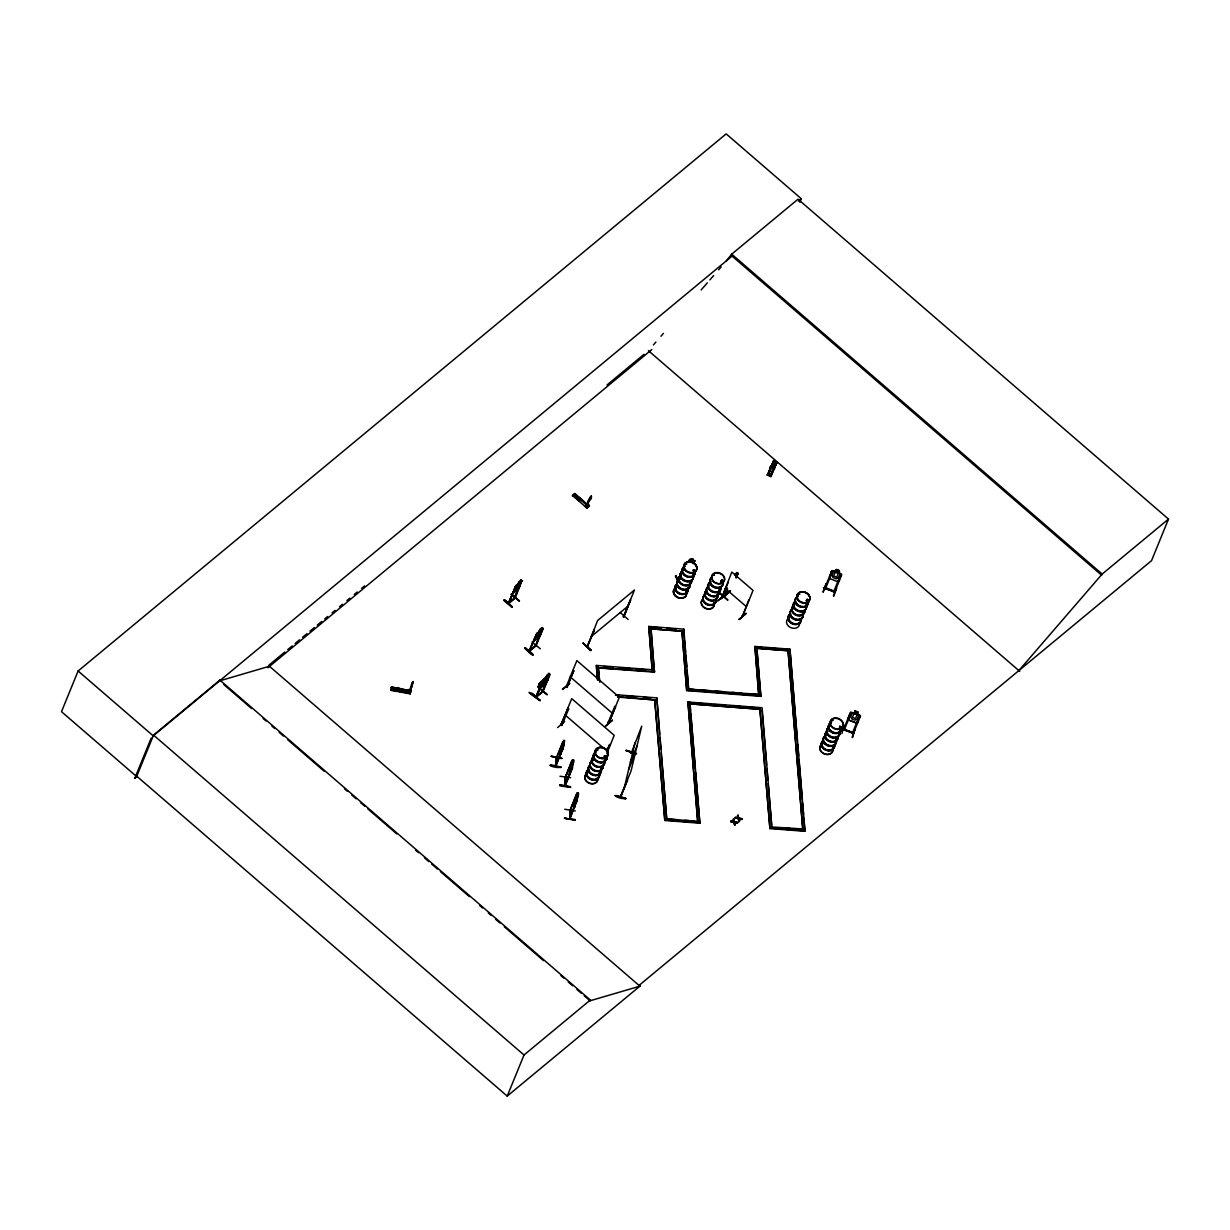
<?xml version="1.0" encoding="UTF-8"?>
<svg xmlns="http://www.w3.org/2000/svg" width="1230" height="1230" viewBox="0 0 1230 1230"><rect width="100%" height="100%" fill="white"/><g stroke="black" fill="none" stroke-linecap="round" stroke-linejoin="round"><path stroke-width="1.5" d="M561.91 724.808L561.311 724.239M566.184 686.817L576.87 660.602L619.336 697.272L608.635 723.517L615.538 706.973L614.57 706.558L615.538 706.973M566.723 685.986L566.999 686.786M607.974 722.933L614.816 706.343M608.281 722.671L608.896 723.24L608.22 722.333M559.681 785.616C578.377 789.583 569.782 785.601 559.819 784.894M559.973 776.253L570.628 777.714M564.97 777.36L564.77 785.985L571.812 768.873M572.534 759.863L572.396 768.412L565.139 786.032L565.646 776.653L565.246 777.575M575.01 820.272L564.462 818.196L575.133 819.58M575.286 810.939L564.755 809.279M564.924 784.571L564.924 785.278M570.09 773.762L569.305 774.869L570.459 765.137M570.213 787.323L570.366 786.493M569.997 809.801C570.29 817.673 569.121 818.488 570.043 818.288M570.29 810.478C569.336 829.973 570.597 810.493 570.459 810.478M571.673 761.001L565.001 778.16L572.657 759.756L565.001 778.16L565.723 777.468M572.396 768.412L572.55 762.769L570.951 769.196L572.473 765.46M573.165 763.307L573.226 761.57M573.534 760.079C573.165 767.305 574.395 755.958 572.75 761.908M574.871 806.803L574.087 807.895L575.24 798.162M574.195 807.91L574.287 801.13M574.994 820.348L575.133 819.534M576.455 794.027L569.782 811.185L577.439 792.781L570.028 810.601M576.593 801.899L569.552 819.011L578.223 795.672M577.547 797.839L569.982 818.888M577.331 792.766L577.531 794.949M577.946 796.333L578.008 794.595M578.346 792.935C577.916 800.761 579.238 788.722 577.5 795.103L575.163 801.13L575.686 803.667M409.79 691.014L411.005 690.937L391.386 687.739M409.774 690.952L410.19 690.768M588.463 506.145C587.802 506.468 586.956 503.377 591.169 498.227M621.242 795.979L620.366 797.194L631.067 770.933L641.737 726.161L631.221 753.283M393.277 690.245L393.462 687.339L391.432 687.17M394.553 690.476L394.753 687.57L396.675 687.924L396.49 690.83M398.397 688.231C398.766 695.488 396.506 686.109 400.319 688.585L400.134 691.506M408.545 690.245L408.345 693.151C408.56 690.891 412.788 693.828 408.637 692.444M410.712 691.137L410.759 689.892L408.837 689.538L410.943 690.276L410.405 692.352L410.943 690.276M409.252 692.367L409.375 690.414M391.386 687.447L410.528 690.722L391.401 687.078L391.34 688.047L410.359 691.552L410.42 690.553L410.22 693.904L391.202 690.353L391.278 689.4L410.251 693.336L410.589 692.582M578.93 499.103L579.069 500.026M596.811 749.531L597.872 749.362M597.703 749.916L596.904 749.347M597.719 750.023L597.165 749.67M605.575 757.08L604.345 756.004M604.376 756.419L605.913 756.066M685.787 563.555L686.632 564.278L684.68 563.817L678.314 579.837M689.461 583.727L689.476 583.574A6.75 5.366 22.2 0 1 686.002 589.908A6.75 5.366 22.2 0 1 677.576 586.387A6.75 5.366 22.2 0 1 679.637 579.438M693.274 570.659L693.843 570.059L693.043 570.274M684.864 566.63A6.75 5.366 22.2 0 0 682.804 573.595A6.75 5.366 22.2 0 0 691.229 577.101A6.75 5.366 22.2 0 0 694.766 570.751L693.843 571.289L693.612 570.305M714.446 575.025L713.554 574.41L714.061 575.348M722.072 582.374C720.488 582.113 721.795 579.899 721.395 581.79M722.41 581.344L722.64 582.144M802.621 613.478L802.606 613.632A6.75 5.366 22.2 0 1 795.164 619.782A6.75 5.366 22.2 0 1 791.444 610.265M807.895 600.471C805.958 599.733 808.433 603.238 806.542 600.025M831.864 720.242L832.695 720.426M832.218 719.965L832.618 720.765L832.664 719.842M839.675 726.653L841.013 727.222M840.905 727.268L839.429 727.145M541 686.54L544.321 678.453L538.725 684.218L539.955 684.311M541.169 686.509L541.2 685.202M513.54 591.43L513.433 592.983L520.336 585.941M534.297 639.216L534.189 640.769L534.297 639.354M413.049 681.851L411.573 687.109M561.018 767.12C554.253 769.257 540.6 761.57 561.018 767.136M561.772 758.264L551.348 756.25M555.483 765.49L555.437 766.351L563.186 747.302L564.093 740.66M556.145 758.433L562.91 741.475M556.529 757.065L555.391 766.305L562.172 749.193M561.772 758.28L551.255 756.143M560.157 755.297L561.741 745.641L560.818 748.609M562.295 750.7L563.155 742.151M563.94 740.26L556.652 757.726L555.806 766.336L563.417 747.179L564.124 740.552M564.063 743.735L564.585 740.522L562.233 745.534L561.664 751.038M739.307 619.505L746.103 613.293L739.138 619.32M746.026 613.632L739.076 619.382M559.696 785.247L570.228 786.923M564.478 818.288L575.025 819.887M678.176 579.53L679.145 579.315M588.586 505.838L588.278 505.715M391.263 689.461L391.202 690.43M410.205 693.874L410.297 692.997M564.739 785.847L573.441 762.646M769.611 473.688L769.396 474.196M412.988 682.419L411.712 686.694M577.178 801.437L577.7 793.089M565.246 785.124L565.031 784.494M410.466 690.599L410.359 691.552L410.759 689.892M411.712 687.14L409.098 692.336L412.081 682.804M625.855 798.424C618.89 800.023 605.883 791.09 625.839 798.485M626.07 750.777L636.433 753.821L626.208 750.408M620.704 795.718L620.351 797.071M627.392 780.927L627.192 780.066L620.781 797.286L620.52 796.364M398.489 689.723L399.688 689.384M624.425 787.215L635.08 742.443M772.102 466.677L773.439 466.647L773.147 467.738M566.092 686.755L567.23 687.263L566.476 686.279M561.418 724.67C560.157 725.639 563.909 725.039 561.464 723.963M607.835 722.81L608.65 723.44M588.586 499.918L586.341 506.329L587.832 505.069L588.294 505.991M591.261 497.919L590.338 499.565M587.648 646.088L587.633 646.319M624.148 616.43L623.441 616.968L634.48 589.97L597.642 620.489L587.402 646.365M514.232 598.334L521.597 581.529M535.588 634.926L536.495 634.649L528.869 651.27L530.099 650.47M536.511 696.703L537.003 696.226M832.28 572.119L831.357 571.781L832.28 572.119L825.392 588.724C816.659 584.88 840.628 593.736 833.771 591.153M825.084 587.463L833.786 591M829.835 578.623L829.62 576.24L829.912 578.669L837.615 581.652L839.598 580.007L837.645 581.559M833.171 570.551L831.788 570.951L835.524 571.52L836.339 569.505M835.401 571.489C834.74 567.491 842.15 570.366 838.583 572.78L839.982 574.072L838.445 577.808L836.139 578.777L833.033 577.608L832.018 575.379L833.556 571.643L835.431 571.412M838.722 572.75L841.766 574.718L834.647 592.122M833.709 591.815L833.909 590.8L834.986 591.246M840.259 575.456L841.289 575.532L840.259 575.456L833.694 591.861L834.094 590.861M833.802 596.196L836.708 588.155M844.287 725.239L841.873 733.557M851.052 713.477L844.333 729.636M844.41 730.082L844.733 729.159L844.257 730.051M856.326 722.917L858.371 721.364L856.388 723.009L848.577 720.057L848.516 717.628M854.173 712.846L850.653 712.385M854.988 710.848L858.34 712.016L857.356 714.138L858.74 715.43L857.218 719.166L854.896 720.134L851.806 718.966L850.791 716.736L852.313 713L854.25 712.954L855.019 710.755M856.388 723.009L848.608 719.981M844.641 729.159L843.288 729.713L853.312 733.449L860.554 715.983L857.387 714.046M859.032 716.813L860.047 716.875L859.032 716.813L852.528 732.803M852.575 737.554L855.05 728.96L852.113 737.324M539.847 684.403L538.017 687.17L542.538 686.709L547.704 680.313L540.816 687.447M538.11 687.078L538.417 686.232M588.155 501.363L586.449 506.422L587.879 505.053M678.114 580.037L675.824 575.917M799.854 202.289L801.299 198.737L726.177 133.886L78.105 670.996L61.5 711.693L136.622 776.545L153.535 735.094L219.878 680.113L590.338 1000.021L590.031 1000.789L584.219 995.762M151.198 738.062L134.731 778.421L137.053 776.484M219.878 680.113L219.555 680.882L269.432 666.26M408.591 690.322L408.837 689.538M412.235 683.019L413.188 681.482M504.423 599.81C528.577 622.088 488.002 585.157 512.341 606.728M509.112 603.269L515.462 586.618L508.128 603.469L515.57 597.488M522.458 580.652L515.647 586.126L508.405 603.715L515.124 597.15M520.367 581.79L521.289 579.653L516.938 585.219L515.893 589.616L519.798 585.326M519.106 581.606L518.214 583.527M521.382 579.73L514.263 598.38M514.97 597.949L514.617 598.564M586.833 508.067L572.719 495.475M574.825 493.522L574.056 494.337L588.494 506.729L589.247 506.084L574.825 493.522L572.58 495.582M573.98 496.705L576.224 494.937M576.409 498.796L578.654 497.028M579.161 501.179L581.406 499.411M525.179 647.61C530.438 656.082 539.924 659.157 525.133 647.641M585.603 506.437L587.294 507.129L586.602 508.313M588.278 501.456L590.046 497.304M589.047 499.534L590.062 497.596M591.369 498.012L591.461 495.936M591 497.781L591.184 496.044M542.784 628.299L536.403 633.911L529.146 651.5L535.988 645.842L535.957 644.92L535.296 646.411L542.353 629.314M588.386 506.606L588.755 505.299M537.418 632.604L529.346 651.423M530.161 650.27L529.638 650.624M588.432 506.76L589.416 505.376L587.786 504.269M539.862 629.391L536.649 637.417L540.554 633.112L542.046 627.438L539.048 631.39M541.062 631.467L535.481 646.334M541.031 633.773L543.199 628.269L536.065 645.781M524.949 647.979L533.113 654.498M539.063 687.739L547.181 694.643M539.832 687.278L535.773 697.102L543.168 691.168M540.108 687.524L536.049 697.349L542.999 691.737L550.225 674.225L544.321 678.483M536.234 697.272L540.462 686.771M540.739 687.001L536.541 696.472M546.827 675.255L543.552 683.265L547.473 678.991M548.857 673.44L548.226 675.378M545.874 677.177L548.964 673.302L542.384 691.86M540.016 700.331C531.099 695.488 520.659 684.987 539.862 700.639C514.863 678.407 556.944 715.107 532.067 693.459M726.192 261.129L731.696 254.164L798.024 199.183L1168.5 519.091L1151.541 560.649L639.031 985.414L639.892 986.168L507.221 1096.114L136.761 776.207M573.549 671.119L566.892 687.462L573.795 670.919L572.826 670.504L573.795 670.919M594.213 629.868L587.171 646.965L594.49 630.098M557.667 727.545L564.662 721.441M591.169 649.932L583.112 643.121L590.954 650.301M561.864 725.516L568.66 708.972L567.937 708.357L560.957 724.808L571.735 698.655L614.201 735.325L606.851 753.729M563.34 745.872L561.818 749.624L563.617 743.227L563.417 747.179M564.339 743.074L563.632 745.242M599.456 680.928L598.364 667.936L654.422 672.164L654.483 669.92L596.365 665.415L597.242 678.914M556.175 765.66L555.806 766.413L556.913 757.265M598.211 666.091L599.81 682.281M620.181 612.432L628.115 619.49M598.349 667.813L654.637 671.657M623.564 616.876L630.437 599.856L624.087 616.507M630.713 600.102L623.379 616.953L624.41 615.769L623.333 616.046M573.564 759.909L572.719 762.077L572.55 759.74M612.463 720.242L605.606 726.008M577.608 795.118L578.454 792.966M648.779 626.424L652.207 670.273L648.779 626.424L683.834 629.145L688.739 690.768M675.993 575.64L678.576 581.713M676.07 575.594L675.393 576.055L678.145 581.836M606.605 751.576C606.082 748.455 611.633 743.996 609.45 744.596M606.836 751.376L609.68 744.396M684.818 564.124L678.222 580.422M685.464 562.894L683.342 570.043M678.868 579.884L683.557 568.521M679.052 580.206L681.036 575.332M607.328 758.295L604.852 761.278M688.892 561.572L689.661 559.481L692.844 558.774L691.937 560.972L693.259 561.28M687.109 562.633L689.784 559.619L692.751 558.958L692.075 560.88M693.751 563.601L694.919 560.788L694.089 560.327L685.371 562.894L688.923 561.526M654.252 670.427L650.977 628.315L654.422 672.164M683.834 629.145L684.234 636.956M630.421 762.047L637.063 745.764M615.707 694.704L656.835 697.887L659.603 734.064M683.772 631.374L648.717 628.668L681.927 631.236M628.576 769.734L635.218 753.452M656.774 700.131L617.721 696.58M627.561 780.174L620.427 796.394M507.221 1096.114L524.011 1055.002L590.338 1000.021M771.948 464.54L775.331 465.801M768.396 473.427L771.21 474.626M772.578 463.095L775.961 464.356M772.994 462.126L776.376 463.387M770.272 476.318L776.299 461.804L770.334 476.318L777.145 462.342L773.685 460.543L767.213 475.026M719.934 593.029L727.899 599.902M771.594 466.416L772.532 464.571M724.778 594.89L717.905 600.624M773.824 467.354L774.47 465.786M728.375 582.067L721.38 598.564L721.564 597.411M727.238 588.125L724.178 596.581L724.608 595.151M727.514 588.37L724.116 596.565L728.883 592.568M724.824 596.12L727.468 589.477M686.694 690.614L681.927 630.713L686.694 690.614L760.878 696.365L756.896 648.84M694.274 689.476L688.6 689.046L758.695 694.473M735.971 576.901L736.97 572.473L736.155 574.471M735.94 577.593L737.262 574.349L736.924 575.102M736.216 577.839L738.123 573.288L736.478 577.47M687.939 702.007L697.671 821.317L687.939 702.007L762.077 707.727L771.825 827.037M689.969 702.176L699.87 823.208L664.815 820.487L654.729 699.962L664.815 820.487M748.87 599.779L742.32 616.63L742.366 615.6M742.397 616.599L753.037 590.4L731.804 572.058L721.487 598.533L721.687 597.442M664.677 818.765L699.716 821.471M758.679 694.304L754.913 646.442L789.967 649.163L804.973 831.311L769.918 828.605L759.986 709.971M758.833 696.195L754.913 646.442M759.832 708.08L769.918 828.605M797.363 740.491L789.967 649.163M823.239 591.861L826.16 583.773M831.818 570.874L824.592 588.417M829.712 576.363L831.911 570.935M730.635 821.594L731.327 820.794L733.849 821.486L730.635 821.594L733.864 822.47L734.802 825.253L734.694 822.27L737.262 822.993L734.694 822.27M733.71 821.825L733.618 818.903L734.541 821.64L733.618 818.903M735.125 817.873L735.817 817.074L738.338 817.781L735.125 817.873L738.338 818.75L739.292 821.532L739.168 818.55L741.752 819.272L739.168 818.55M733.864 822.47L734.802 825.253M738.2 818.119L738.092 815.183C736.755 819.687 746.764 819.503 739.03 817.919M737.431 815.951L738.092 815.183M738.338 818.75L735.263 817.535M734.541 821.64L737.816 822.532L730.774 821.24M739.292 821.532L738.477 818.411M739.953 820.764L739.03 818.888M834.863 591.169L834.401 592.137L824.623 588.34M769.78 826.867L805.035 829.082L795.61 828.866M1018.87 670.596L1102.157 574.072L1168.5 519.091M742.228 616.061L742.505 615.461M620.781 797.194L620.75 795.764M580.022 500.195L580.145 499.057M606.021 756.358L605.114 756.865M600.901 769.549L600.824 768.75M693.136 570.243L694.52 571.443M713.508 574.456L713.769 575.317L713.723 574.548M721.041 580.96L720.765 581.79M721.503 581.944L722.517 581.652M717.459 594.659L716.567 595.305M798.624 593.875L799.439 594.182M799.008 593.567L799.715 594.321L798.777 594.167M806.05 600.532L806.173 600.901M802.698 614.031L802.483 613.078M840.966 726.776L840.49 727.607M835.954 740.276L835.8 739.86A6.75 5.366 22.2 0 1 832.341 746.195A6.75 5.366 22.2 0 1 823.916 742.689A6.75 5.366 22.2 0 1 825.976 735.725M773.685 460.543L767.812 475.287L774.27 460.958L771.702 467.554M767.566 475.164L774.27 460.958M767.781 475.272L774.27 461.05M769.15 474.073C767.535 475.18 770.549 476.456 770.165 474.503M769.519 474.719L769.719 473.765M770.026 473.612L769.411 474.657M769.811 476.102L776.299 461.896M770.918 476.594L777.006 461.942L770.718 476.394M539.509 636.356C543.875 629.314 536.68 640.891 534.097 640.692M541.092 686.617L548.027 679.606M590.646 650.578L583.097 643.152L590.692 650.516M727.607 600.179L719.642 593.275M503.9 600.455L511.88 607.312M512.234 606.99L504.208 600.194M524.657 648.256L532.913 654.852M560.742 754.036L560.004 755.266L562.925 748.778M735.924 575.394L737.646 573.426M588.048 505.699L587.556 507.068M569.413 774.885L570.197 773.793M574.087 807.895L574.871 806.695M723.901 596.227L730.389 591.015M514.601 597.642L515.324 598.072L521.889 580.529M529.577 650.685L528.946 651.162L536.311 645.273M590.292 497.166L591.292 496.136M588.939 506.36L574.687 493.768L574.087 494.337M540.969 681.666L538.909 684.218L539.878 684.234L539.124 685.633L542.999 684.557L545.321 680.559L543.368 680.359L542.046 681.681M543.399 679.883L544.613 678.991L538.263 686.186M542.276 681.727L540.216 684.28L542.169 684.48L544.229 681.927L540.877 681.589M653.422 344.907L655.928 342.032M660.956 336.251L663.462 333.361M701.1 290.019L707.373 282.808M709.879 279.917L713.646 275.582M718.658 269.8L721.18 266.91M580.176 500.103L580.237 499.319M694.735 571.443L693.889 569.921M717.382 594.843L716.844 595.166M572.242 495.875L573.011 495.229M544.936 681.897L545.69 680.959L543.014 682.665L543.199 680.82L542.292 683.234L539.524 685.387L542.092 683.803L541.892 685.71L544.967 681.558M562.356 689.108L569.798 683.388L562.802 689.492M567.937 708.357L568.66 708.972M734.817 574.441L737.062 572.55M736.447 573.334L734.833 575.133L736.17 573.995M736.047 574.61L738.2 573.365M730.097 590.784L724.547 595.889M605.421 726.3L612.448 720.211M604.499 760.863L607.312 758.264M604.545 760.94L607.282 758.633M717.766 600.963L724.716 595.151M732.081 256.101L153.227 735.863L78.105 670.996M798.347 201.182L801.299 198.737M284.822 652.023L268.555 665.507L639.892 986.168L590.031 1000.789M287.774 649.578L292.202 645.904M295.169 643.459L299.597 639.785M302.549 637.325L306.993 633.65M309.945 631.205L314.373 627.531M317.325 625.086L321.768 621.411M324.72 618.951L327.672 616.507M332.115 612.832L335.067 610.388M339.495 606.713L342.463 604.253M346.891 600.578L349.843 598.134M354.286 594.459L357.238 591.999M361.666 588.324L364.634 585.88M607.02 384.99L643.966 354.363M267.925 667.736L651.808 349.566M585.834 505.868L585.372 506.729L587.679 504.823M586.833 507.99L589.139 506.084M520.767 580.499L519.137 582.297L520.49 581.175M515.739 586.864L514.832 587.14M513.433 592.798L518.752 588.57M529.823 650.209L535.788 645.535M540.293 648.779L532.052 642.106M591 636.771L627.823 606.252M737.124 823.331L737.816 822.532M741.613 819.611L742.305 818.811M548.426 674.148L546.797 675.947L548.165 674.824M548.934 675.947L549.287 675.193L542.338 692.229M536.711 696.057L542.707 691.414M843.38 729.375L853.651 732.896M853.328 733.51L853.574 732.45L852.482 733.172M823.039 592.107L826.099 583.758M772.302 464.786L773.855 464.879M578.992 499.088L579.976 498.95M694.397 571.058L694.12 570.151M604.468 755.681L605.652 756.02M839.783 726.269L839.967 727.207M840.843 727.73L840.966 726.607M508.62 603.669L515.309 597.995M511.265 594.321L519.26 601.178M539.001 687.954L547.196 694.658L539.017 687.739M694.166 571.32L694.566 570.351M721.149 580.852L722.179 580.929M722.287 582.313L720.811 581.498M839.721 726.284L840.966 726.515M570.904 770.641L570.382 768.104L572.596 761.324L572.826 762.093M691.89 560.88L694.965 560.88M688.692 562.295L691.66 561.633M608.327 721.964L608.973 722.917M767.136 474.98L770.979 476.594M770.457 476.379C772.24 475.195 765.783 473.965 768.104 475.287M579.884 500.133L578.976 499.764M839.537 727.345L840.628 727.791M605.375 756.681L605.944 756.189M566.584 686.586L567.399 686.555M650.424 627.069L661.494 627.93M667.014 628.361L676.239 629.084M754.713 646.949L762.093 647.518M769.473 648.102L778.682 648.81M786.062 649.379L789.752 649.671M603.807 666.522L613.155 667.244M618.767 667.675L629.975 668.551M635.587 668.982L644.935 669.704M699.962 689.922L709.433 690.66M715.122 691.091L724.593 691.829M732.173 692.413L741.644 693.151M747.317 693.597L756.788 694.32M686.909 690.107L761.093 695.857M615.507 695.211L619.244 695.504M626.716 696.072L636.064 696.795M643.536 697.379L651.008 697.963M617.522 697.087L654.898 699.978M687.724 702.53L693.52 702.945M699.209 703.391L708.68 704.114M714.369 704.559L725.731 705.436M731.42 705.882L740.891 706.62M746.564 707.05L757.941 707.942M668.367 819.042L677.592 819.764M684.956 820.333L694.181 821.04M780.85 827.729L790.075 828.436M665.03 819.98L700.07 822.701M770.134 828.098L805.173 830.804M544.475 679.006L547.427 679.268L547.611 680.375M540.693 682.066L539.37 683.696M776.022 461.896L776.93 462.142M565.539 777.806L565.016 785.386M410.466 691.46L391.34 688.016L391.463 687.124L391.248 690.091L410.359 693.136M806.926 601.332L807.726 600.532M843.611 729.405L853.512 733.203M551.24 756.465L561.756 758.618M824.853 588.017L834.74 591.845M626.178 750.3L636.571 753.467M631.036 752.76L631.313 751.653L630.79 753.098M833.156 570.72L840.797 573.611M859.647 714.922L850.56 712.308L848.362 717.674L848.577 720.057M850.945 713.769L850.13 713.139L843.473 729.774M844.687 729.375L852.544 732.511M836.308 587.617L833.433 595.72M731.696 254.164L1102.157 574.072M731.204 255.348L1101.68 575.271M648.41 350.688L1019.747 671.349M725.162 588.34L746.395 606.682M516.662 584.819L515.647 586.126M570.228 676.884L612.694 713.554M565.093 714.938L603.315 747.948M639.123 985.338L639.984 986.091M223.921 684.633L251.52 708.48M263.143 718.52L266.049 721.026M271.861 726.038L274.767 728.544M279.133 732.311L283.484 736.078M287.851 739.845L324.167 771.21M344.508 788.768L347.414 791.274M351.765 795.041L356.131 798.808M360.482 802.56L364.849 806.327M367.755 808.833L396.798 833.925M415.694 850.238L418.6 852.744M424.412 857.771L428.763 861.538M431.668 864.044L437.48 869.057M440.386 871.563L469.445 896.655M479.623 905.434L482.529 907.955M488.325 912.967L491.231 915.474M495.598 919.24L499.949 923.007M504.315 926.774L543.537 960.645M560.972 975.698L563.878 978.204M568.245 981.971L572.596 985.737M576.962 989.489L581.313 993.256M153.535 735.094L524.011 1055.002M604.714 756.588L605.221 755.681L604.33 756.219M737.57 815.613L738.338 817.781M733.08 819.334L733.849 821.486M737.954 815.521L738.892 818.258M797.686 744.288L798.639 755.651M798.947 759.448L802.283 799.254M802.606 803.052L803.559 814.414M803.867 818.211L804.82 829.589M757.065 650.747L760.878 696.365M762.031 710.125L766.613 764.814M766.92 768.581L767.874 779.897M768.197 783.664L771.671 825.145M684.541 640.661L685.479 651.792M685.787 655.513L686.724 666.645M687.032 670.365L688.585 688.923M689.922 704.559L690.399 710.217M690.722 714L695.304 768.673M695.611 772.44L699.87 823.208M656.835 697.887L666.721 818.919L661.187 752.929M659.926 737.831L660.879 749.147M596.365 665.415L597.611 680.267M693.259 576.701A6.734 5.351 22.2 0 1 684.649 581.129A6.734 5.351 22.2 0 1 681.758 571.919M693.12 574.979A6.857 5.427 22.2 0 1 685.556 581.237A6.857 5.427 22.2 0 1 681.789 571.581M691.706 580.468A6.734 5.335 22.2 0 1 683.111 584.88A6.734 5.335 22.2 0 1 680.236 575.686M691.721 581.621A6.734 5.335 22.2 0 1 682.419 584.235A6.734 5.335 22.2 0 1 680.344 575.425M695.304 571.95A6.857 5.427 22.2 0 1 685.74 576.071A6.857 5.427 22.2 0 1 684.926 566.307M693.243 574.487A6.75 5.366 22.2 0 1 685.771 580.683A6.75 5.366 22.2 0 1 682.066 571.151M693.213 574.748A6.857 5.427 22.2 0 1 685.648 581.006A6.857 5.427 22.2 0 1 681.881 571.35M695.396 571.458A6.734 5.351 22.2 0 1 686.786 575.886A6.734 5.351 22.2 0 1 683.895 566.676M688.031 589.508A6.734 5.351 22.2 0 1 679.421 593.921A6.734 5.351 22.2 0 1 676.531 584.711M688.246 589.247A6.857 5.427 22.2 0 1 679.498 593.752A6.857 5.427 22.2 0 1 676.562 584.388M686.14 591.815A6.734 5.335 22.2 0 1 682.635 598.134A6.734 5.335 22.2 0 1 674.24 594.644A6.734 5.335 22.2 0 1 676.285 587.709M686.248 591.553A6.734 5.335 22.2 0 1 682.727 597.872A6.734 5.335 22.2 0 1 674.348 594.382A6.734 5.335 22.2 0 1 676.392 587.448A6.765 5.366 22.2 0 0 674.271 594.49A6.765 5.366 22.2 0 0 682.712 598.011A6.765 5.366 22.2 0 0 686.248 591.661M691.537 580.883A6.734 5.335 22.2 0 1 683.772 585.588A6.734 5.335 22.2 0 1 679.129 577.178M680.067 576.101A6.734 5.335 22.2 0 1 681.343 575.332M689.738 583.281A6.857 5.427 22.2 0 1 686.155 589.724A6.857 5.427 22.2 0 1 677.607 586.157A6.857 5.427 22.2 0 1 679.698 579.115M688.016 587.294A6.75 5.366 22.2 0 1 680.559 593.475A6.75 5.366 22.2 0 1 676.838 583.958M688.339 589.016A6.857 5.427 22.2 0 1 679.59 593.521A6.857 5.427 22.2 0 1 676.654 584.158M689.83 583.051A6.857 5.427 22.2 0 1 686.248 589.477A6.857 5.427 22.2 0 1 677.699 585.926A6.857 5.427 22.2 0 1 679.79 578.884M690.184 584.265A6.734 5.351 22.2 0 1 680.759 588.309A6.734 5.351 22.2 0 1 679.959 578.7M721.026 587.571A6.734 5.351 22.2 0 1 711.616 591.599A6.734 5.351 22.2 0 1 710.817 582.005M721.241 587.31A6.857 5.427 22.2 0 1 711.678 591.415A6.857 5.427 22.2 0 1 710.863 581.652M719.15 589.923A6.75 5.366 22.2 0 1 711.678 596.104A6.75 5.366 22.2 0 1 707.957 586.572A6.734 5.335 22.2 0 0 711.693 596.073A6.734 5.335 22.2 0 0 719.12 589.908A6.734 5.335 22.2 0 1 715.614 596.196A6.734 5.335 22.2 0 1 707.219 592.706A6.734 5.335 22.2 0 1 709.279 585.772M721.949 579.93A6.857 5.427 22.2 0 1 720.626 587.217A6.857 5.427 22.2 0 1 711.632 585.526A6.857 5.427 22.2 0 1 711.386 577.962M721.349 586.818A6.75 5.366 22.2 0 1 712.708 591.246A6.75 5.366 22.2 0 1 709.818 582.021M721.764 580.222A6.75 5.366 22.2 0 1 720.457 587.402A6.75 5.366 22.2 0 1 711.586 585.741A6.75 5.366 22.2 0 1 711.355 578.269M722.041 579.699A6.857 5.427 22.2 0 1 720.719 586.987A6.857 5.427 22.2 0 1 711.724 585.296A6.857 5.427 22.2 0 1 711.478 577.731M722.056 579.484A6.734 5.351 22.2 0 1 720.765 586.649A6.734 5.351 22.2 0 1 711.909 584.988A6.734 5.351 22.2 0 1 711.663 577.531M715.46 598.918A6.734 5.351 22.2 0 1 708.019 605.083A6.734 5.351 22.2 0 1 704.298 595.581M716.014 600.117A6.857 5.427 22.2 0 1 707.265 604.607A6.857 5.427 22.2 0 1 704.329 595.243M713.907 602.685A6.734 5.335 22.2 0 1 706.481 608.835A6.734 5.335 22.2 0 1 702.776 599.348M714.015 602.408A6.734 5.335 22.2 0 1 706.589 608.573A6.734 5.335 22.2 0 1 702.884 599.087M718.966 590.292A6.734 5.335 22.2 0 1 711.54 596.458A6.734 5.335 22.2 0 1 707.834 586.971M717.505 594.152A6.857 5.427 22.2 0 1 709.941 600.409A6.857 5.427 22.2 0 1 706.158 590.754M716.121 599.61A6.75 5.366 22.2 0 1 706.697 603.669A6.75 5.366 22.2 0 1 705.882 594.044M717.551 597.303A6.75 5.366 22.2 0 1 708.219 599.933A6.75 5.366 22.2 0 1 706.128 591.077M716.106 599.886A6.857 5.427 22.2 0 1 706.543 603.991A6.857 5.427 22.2 0 1 705.728 594.228M717.597 593.675A6.734 5.351 22.2 0 1 710.156 599.84A6.734 5.351 22.2 0 1 706.451 590.338M773.87 467.246A2.414 1.461 23.4 0 1 773.455 469.568L770.81 474.719L768.596 473.781L770.318 468.246A2.414 1.461 23.4 0 1 771.641 466.308M604.437 763.692A6.734 5.351 22.2 0 1 595.135 766.321A6.734 5.351 22.2 0 1 593.045 757.496M604.407 760.54A6.857 5.427 22.2 0 1 596.842 766.813A6.857 5.427 22.2 0 1 593.075 757.157M603.1 765.767A6.734 5.335 22.2 0 1 593.706 769.811A6.734 5.335 22.2 0 1 592.906 760.217M602.992 766.044A6.734 5.335 22.2 0 1 593.598 770.072A6.734 5.335 22.2 0 1 592.798 760.494M606.59 757.526A6.857 5.427 22.2 0 1 597.826 762.031A6.857 5.427 22.2 0 1 594.905 752.668M604.53 760.063A6.75 5.366 22.2 0 1 597.057 766.259A6.75 5.366 22.2 0 1 593.337 756.727M606.39 757.788A6.75 5.366 22.2 0 1 597.749 762.216A6.75 5.366 22.2 0 1 594.874 752.991M606.682 757.296A6.857 5.427 22.2 0 1 597.119 761.401A6.857 5.427 22.2 0 1 596.304 751.653M606.682 757.034A6.734 5.351 22.2 0 1 597.273 761.078A6.734 5.351 22.2 0 1 596.473 751.469M598.979 773.624A6.734 5.351 22.2 0 1 592.383 780.005A6.734 5.351 22.2 0 1 586.879 771.364M587.817 770.288A6.734 5.351 22.2 0 1 589.109 769.519M599.179 773.347A6.857 5.427 22.2 0 1 595.597 779.774A6.857 5.427 22.2 0 1 587.048 776.222A6.857 5.427 22.2 0 1 589.155 769.181M597.426 777.391A6.734 5.335 22.2 0 1 593.905 783.71A6.734 5.335 22.2 0 1 585.511 780.22A6.734 5.335 22.2 0 1 587.571 773.286M597.872 778.59A6.734 5.335 22.2 0 1 588.478 782.618A6.734 5.335 22.2 0 1 587.679 773.04M602.485 764.999A6.734 5.335 22.2 0 1 597.611 771.487A6.734 5.335 22.2 0 1 589.77 765.429M589.877 764.015A6.734 5.335 22.2 0 1 592.629 760.893M602.961 766.229A6.765 5.366 22.2 0 1 593.506 770.272A6.765 5.366 22.2 0 1 592.706 760.632M601.009 768.858A6.857 5.427 22.2 0 1 593.444 775.131A6.857 5.427 22.2 0 1 589.677 765.475M599.302 772.871A6.75 5.366 22.2 0 1 591.83 779.051A6.75 5.366 22.2 0 1 588.109 769.534M600.824 769.134A6.75 5.366 22.2 0 1 593.367 775.315A6.75 5.366 22.2 0 1 589.647 765.798M599.271 773.116A6.857 5.427 22.2 0 1 591.707 779.39A6.857 5.427 22.2 0 1 587.94 769.734M601.455 769.826A6.734 5.351 22.2 0 1 592.845 774.254A6.734 5.351 22.2 0 1 589.954 765.045M806.342 606.744A6.734 5.351 22.2 0 1 797.732 611.172A6.734 5.351 22.2 0 1 794.841 601.962M806.204 605.022A6.857 5.427 22.2 0 1 798.639 611.295A6.857 5.427 22.2 0 1 794.872 601.639M804.804 610.51A6.734 5.335 22.2 0 1 795.395 614.539A6.734 5.335 22.2 0 1 794.595 604.96M804.912 610.249A6.734 5.335 22.2 0 1 796.302 614.662A6.734 5.335 22.2 0 1 793.427 605.468M807.264 599.118A6.857 5.427 22.2 0 1 805.481 606.621A6.857 5.427 22.2 0 1 796.225 603.853A6.857 5.427 22.2 0 1 798.009 596.35M806.327 604.545A6.75 5.366 22.2 0 1 798.854 610.726A6.75 5.366 22.2 0 1 795.149 601.193M807.08 599.41A6.75 5.366 22.2 0 1 805.312 606.821A6.75 5.366 22.2 0 1 796.194 604.084A6.75 5.366 22.2 0 1 797.947 596.688M806.296 604.791A6.857 5.427 22.2 0 1 798.731 611.064A6.857 5.427 22.2 0 1 794.964 601.409M808.141 600.302A6.857 5.427 22.2 0 1 804.558 606.728A6.857 5.427 22.2 0 1 796.01 603.177A6.857 5.427 22.2 0 1 798.101 596.12M808.141 600.055A6.734 5.351 22.2 0 1 801.545 606.436A6.734 5.351 22.2 0 1 796.041 597.78M796.979 596.719A6.734 5.351 22.2 0 1 798.27 595.935M801.114 619.551A6.734 5.351 22.2 0 1 791.705 623.595A6.734 5.351 22.2 0 1 790.905 613.985M801.33 619.305A6.857 5.427 22.2 0 1 792.581 623.795A6.857 5.427 22.2 0 1 789.645 614.431M799.577 623.318A6.734 5.335 22.2 0 1 790.183 627.346A6.734 5.335 22.2 0 1 789.368 617.768M804.635 610.91A6.734 5.335 22.2 0 1 795.241 614.954A6.734 5.335 22.2 0 1 794.442 605.36M802.821 613.324A6.857 5.427 22.2 0 1 795.257 619.597A6.857 5.427 22.2 0 1 791.474 609.942M801.437 618.798A6.75 5.366 22.2 0 1 792.812 623.226A6.75 5.366 22.2 0 1 789.921 614.001M801.422 619.074A6.857 5.427 22.2 0 1 792.673 623.564A6.857 5.427 22.2 0 1 789.737 614.201M802.913 613.094A6.857 5.427 22.2 0 1 799.331 619.536A6.857 5.427 22.2 0 1 790.782 615.969A6.857 5.427 22.2 0 1 792.873 608.927M802.913 612.848A6.734 5.351 22.2 0 1 799.392 619.182A6.734 5.351 22.2 0 1 790.982 615.677A6.734 5.351 22.2 0 1 793.043 608.742M839.598 732.988A6.734 5.351 22.2 0 1 830.973 737.416A6.734 5.351 22.2 0 1 828.098 728.206M839.46 731.266A6.857 5.427 22.2 0 1 831.895 737.539A6.857 5.427 22.2 0 1 828.113 727.868M838.045 736.755A6.734 5.335 22.2 0 1 828.651 740.783A6.734 5.335 22.2 0 1 827.852 731.204A6.765 5.366 22.2 0 0 826.452 732.142M838.045 737.908A6.734 5.335 22.2 0 1 828.759 740.522A6.734 5.335 22.2 0 1 826.668 731.712M841.643 728.252A6.857 5.427 22.2 0 1 832.064 732.357A6.857 5.427 22.2 0 1 831.249 722.594M839.567 730.789A6.75 5.366 22.2 0 1 832.11 736.97A6.75 5.366 22.2 0 1 828.39 727.437M841.089 727.038A6.75 5.366 22.2 0 1 837.569 733.388A6.75 5.366 22.2 0 1 829.128 729.882A6.75 5.366 22.2 0 1 831.203 722.917M839.552 731.035A6.857 5.427 22.2 0 1 831.987 737.293A6.857 5.427 22.2 0 1 828.221 727.637M841.735 728.006A6.857 5.427 22.2 0 1 832.172 732.127A6.857 5.427 22.2 0 1 831.342 722.364M841.735 727.745A6.734 5.351 22.2 0 1 832.326 731.788A6.734 5.351 22.2 0 1 831.511 722.179M834.37 745.795A6.734 5.351 22.2 0 1 825.745 750.208A6.734 5.351 22.2 0 1 822.87 740.998M834.586 745.534A6.857 5.427 22.2 0 1 825.822 750.039A6.857 5.427 22.2 0 1 822.901 740.675M832.479 748.101A6.734 5.335 22.2 0 1 828.958 754.421A6.734 5.335 22.2 0 1 820.564 750.93A6.734 5.335 22.2 0 1 822.624 743.996M832.587 747.84A6.734 5.335 22.2 0 1 829.066 754.159A6.734 5.335 22.2 0 1 820.671 750.669A6.734 5.335 22.2 0 1 822.732 743.735M837.876 737.154A6.734 5.335 22.2 0 1 828.482 741.183A6.734 5.335 22.2 0 1 827.682 731.604M837.999 736.939A6.765 5.366 22.2 0 1 830.189 741.675A6.765 5.366 22.2 0 1 825.514 733.203M836.062 739.568A6.857 5.427 22.2 0 1 832.479 746.01A6.857 5.427 22.2 0 1 823.931 742.443A6.857 5.427 22.2 0 1 826.022 735.402M834.693 745.042A6.75 5.366 22.2 0 1 826.053 749.47A6.75 5.366 22.2 0 1 823.162 740.245M834.678 745.303A6.857 5.427 22.2 0 1 825.914 749.808A6.857 5.427 22.2 0 1 822.993 740.445M836.154 739.338A6.857 5.427 22.2 0 1 832.572 745.78A6.857 5.427 22.2 0 1 824.023 742.213A6.857 5.427 22.2 0 1 826.13 735.171M836.508 740.552A6.734 5.351 22.2 0 1 827.098 744.596A6.734 5.351 22.2 0 1 826.283 734.987M575.809 799.531L575.732 802.221L577.331 795.795L575.809 799.531M550.379 765.337L560.911 767.428L550.394 765.291M615.369 795.748L625.747 798.731L615.384 795.702M511.357 594.075L519.537 600.993L511.326 594.09M518.076 584.281L516.538 588.017L518.66 586.264L520.182 582.528L518.076 584.281M574.948 497.535L577.254 495.629L574.948 497.535M577.7 499.918L580.007 498.012L577.7 499.918M538.832 632.066L537.295 635.802L539.417 634.05L540.939 630.313L538.832 632.066M540.154 629.422L541.523 628.299L540.154 629.422M545.736 677.93L544.213 681.666L546.335 679.913L547.857 676.177L545.736 677.93M690.184 559.835L692.09 559.419L690.184 559.835M771.456 465.678L774.716 467.231L771.456 465.678M690.091 703.883L760.186 709.31L690.091 703.883M755.066 648.179L790.106 650.885L755.066 648.179M788.061 650.732L802.775 829.42L788.061 650.732M835.216 572.273L833.679 576.009L836.784 577.178L838.307 573.441L835.216 572.273M836.723 570.151L838.445 571.566L836.723 570.151M853.974 713.631L852.452 717.367L855.557 718.535L857.079 714.799L853.974 713.631M855.496 711.494L857.202 712.923L855.496 711.494M543.122 680.252L542.768 681.005L543.122 680.252M694.166 561.741L693.29 561.926L694.166 561.741M684.956 569.505A6.734 5.351 22.2 0 0 696.303 570.397A6.734 5.351 22.2 0 0 689.938 561.633A6.734 5.351 22.2 0 0 684.956 569.505A6.734 5.335 22.2 0 0 696.288 570.397A6.734 5.335 22.2 0 0 689.938 561.649A6.734 5.335 22.2 0 0 684.972 569.521M684.818 569.89A6.734 5.335 22.2 0 0 696.134 570.766A6.734 5.335 22.2 0 0 689.784 562.033A6.734 5.335 22.2 0 0 684.818 569.89M712.739 580.376A6.734 5.335 22.2 0 0 724.055 581.252A6.734 5.335 22.2 0 0 717.69 572.519A6.734 5.335 22.2 0 0 712.739 580.376M712.585 580.76A6.734 5.335 22.2 0 0 723.886 581.636A6.734 5.335 22.2 0 0 717.536 572.903A6.734 5.335 22.2 0 0 712.585 580.76M596.258 755.097A6.734 5.335 22.2 0 0 607.559 755.973A6.734 5.335 22.2 0 0 601.209 747.225A6.734 5.335 22.2 0 0 596.258 755.097M596.104 755.466A6.734 5.335 22.2 0 0 607.405 756.342A6.734 5.335 22.2 0 0 601.055 747.594A6.734 5.335 22.2 0 0 596.104 755.466M596.166 755.251A6.765 5.366 22.2 0 0 607.543 756.127A6.765 5.366 22.2 0 0 601.147 747.348A6.765 5.366 22.2 0 0 596.166 755.251M798.055 599.563A6.734 5.335 22.2 0 0 809.371 600.44A6.734 5.335 22.2 0 0 803.021 591.707A6.734 5.335 22.2 0 0 798.055 599.563M797.901 599.948A6.734 5.335 22.2 0 0 809.202 600.824A6.734 5.335 22.2 0 0 802.852 592.091A6.734 5.335 22.2 0 0 797.901 599.948M797.963 599.733A6.765 5.366 22.2 0 0 809.34 600.609A6.765 5.366 22.2 0 0 802.944 591.815A6.765 5.366 22.2 0 0 797.963 599.733M831.295 725.808A6.734 5.335 22.2 0 0 842.611 726.684A6.734 5.335 22.2 0 0 836.262 717.936A6.734 5.335 22.2 0 0 831.295 725.808M831.142 726.192A6.734 5.335 22.2 0 0 842.458 727.068A6.734 5.335 22.2 0 0 836.108 718.335A6.734 5.335 22.2 0 0 831.142 726.192"/></g></svg>
